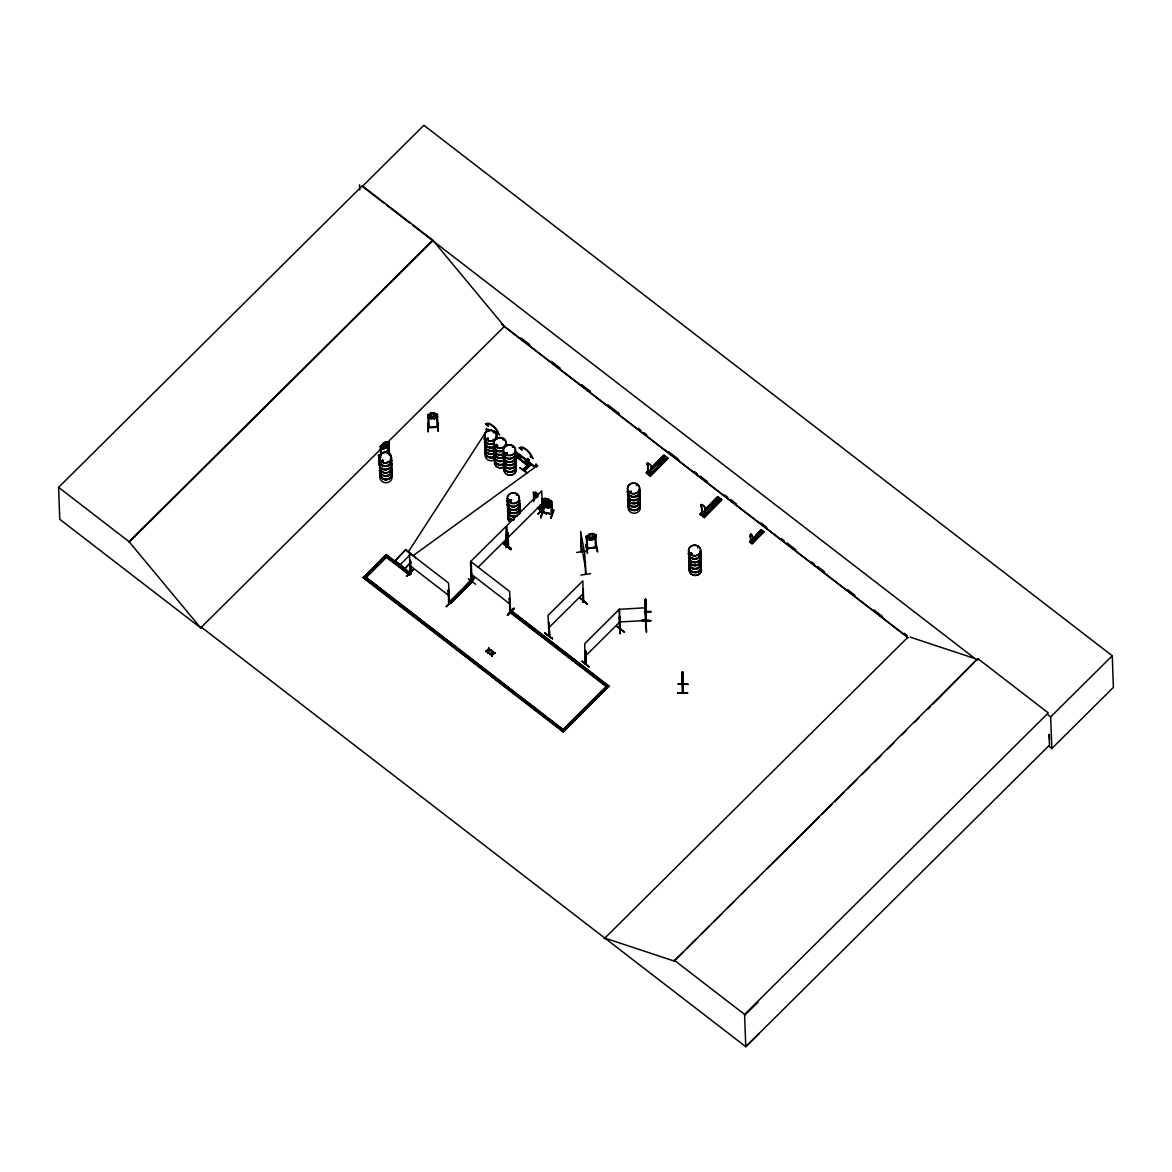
<?xml version="1.0" encoding="UTF-8"?>
<svg xmlns="http://www.w3.org/2000/svg" width="1172" height="1172" viewBox="0 0 1172 1172"><rect width="100%" height="100%" fill="white"/><g stroke="black" fill="none" stroke-linecap="round" stroke-linejoin="round"><path stroke-width="1.5" d="M687.539 692.96L677.724 693.282L687.539 693.033M687.554 693.238L677.738 692.916M620.589 629.657L619.842 630.331L619.241 609.337L645.376 607.77L645.42 599.2L645.933 612.868M645.054 607.858L645.42 599.317M645.127 609.865L645.523 599.214M682.456 673.827L681.987 682.397L682.485 671.746L682.895 685.4L683.32 684.023M682.456 673.754L682.485 678.632M645.332 605.309L645.391 602.232M681.957 679.555L682.368 680.317M410.376 561.08L409.936 560.348L410.903 573.46M386.408 557.315L364.639 578.909L386.394 556.92L409.424 575.056L411.138 573.562L410.596 560.861M449.257 602.994L448.393 589.999L448.642 602.994L470.807 580.389L471.774 581.722M449.579 603.097L448.554 583.041L409.424 552.891L410.097 573.167M449.272 602.921L448.979 602.174M471.935 574.075L472.243 582.001L471.173 581.151M510.699 611.652L509.498 598.438L510.098 611.066M645.289 601.368L645.23 607.199M541.332 510.494C540.614 507.916 539.911 511.871 541.303 509.908M682.324 672.464L682.207 681.533M645.069 605.441L645.201 602.291M650.812 473.796L651.09 468.082A3.267 1.157 44.6 0 0 651.017 465.841A3.267 1.157 44.6 0 0 647.53 463.218A3.267 1.157 44.6 0 0 647.603 465.445L648.336 471.935L650.943 473.649L651.236 467.95A3.267 1.157 44.6 0 0 651.149 465.709A3.267 1.157 44.6 0 0 647.662 463.072A3.267 1.157 44.6 0 0 647.735 465.313L648.468 471.789M704.606 515.24L705.031 509.395A3.267 1.157 44.6 0 0 704.943 507.168A3.267 1.157 44.6 0 0 701.457 504.531A3.267 1.157 44.6 0 0 701.53 506.773L702.277 513.248M640.791 620.34C647.647 622.259 658.781 620.413 642.417 620.149M645.479 600.123L645.86 599.361L646.285 612.868M645.86 599.361L645.347 600.723M645.992 611.989L645.42 620.31M646.314 611.462L645.918 620.486L619.71 621.98M678.222 684.287L688.052 684.14L678.251 683.803M682.441 672.655L682.485 671.878M682.382 671.864L682.294 673.27M682.939 683.979L682.895 685.4M683.232 685.078L682.485 693.033L682.104 675.526M683.364 684.184L682.822 693.048L682.06 679.526M657.99 464.552L657.726 463.277M657.624 463.907L659.426 463.101M713.587 505.073L713.338 505.908M757.112 535.135L757.068 536M757.053 535.912L758.079 536.161L758.269 535.179M381.325 461.109L381.31 460.684M382.878 460.801L381.603 460.874L382.658 460.098M382.805 460.948L382.35 460.186M388.533 454.253L387.097 451M487.098 439.603L486.732 438.475L488.153 438.24M486.644 438.855L488.314 438.401M487.127 439.251C485.53 438.621 489.75 439.397 487.2 438.445M488.255 438.372L488.226 439.412M493.427 432.497L494.203 432.043M494.262 432.864L493.939 432.248M496.401 446.371L496.635 446.547M496.752 446.503L497.529 445.741M497.778 445.975L496.957 446.913L496.02 446.093M503.843 439.544L502.847 439.676L503.872 439.661M505.469 453.652L505.865 452.846M507.037 453.198L505.923 453.667M512.281 447.03L512.955 447.191M513.219 447.308L512.926 446.796M509.41 501.177L509.849 502.129M509.776 500.84L509.791 501.675L509.952 500.796M510.465 501.865L510.904 501.03M516.325 494.672C518.332 494.745 515.446 495.932 516.823 494.525M629.642 491.405L630.082 492.343M631.166 491.405L630.053 491.888M631.356 491.962L631.063 491.112M637.246 485.604L636.425 485.12M637.422 485.237L636.543 484.9M691.246 552.891L691.729 554.166L690.835 553.125M692.418 553.565L691.143 554.312M697.736 547.705L698.219 546.855M698.116 546.87L697.765 547.617M688.037 684.492L678.207 684.023M581.883 551.631L581.766 551.265M585.81 573.474L585.956 574.353L585.854 573.445M527.62 458.34L529.275 460.64M525.613 463.57L525.598 459.673L525.29 463.98L525.598 463.233M515.167 451.586L526.169 459.907M526.331 464.112L515.328 455.791M525.788 459.937L527.122 467.745L526.55 460.684M525.261 463.511L526.023 464.039M488.372 653.39L488.768 650.46L491.097 649.859L488.797 651.251L488.372 653.39L488.226 650.563L485.911 650.724L488.27 650.108L488.695 647.999L488.856 650.812L491.127 650.65M492.181 656.335L492.577 653.405L494.906 652.804L492.606 654.196L492.181 656.335L492.035 653.493L489.72 653.654L492.079 653.038L492.504 650.943M649.127 473.122L649.024 474.66L648.043 473.649L647.999 472.272L649.127 473.122L648.175 473.254L648.585 472.536M647.896 473.81L647.838 472.433C649.361 475.993 647.75 467.936 652.086 474.001L649.713 472.052M702.497 514.611C704.65 512.574 700.519 515.695 703.01 514.171M750.988 533.861L752.19 536.468L752.204 535.091M488.695 647.999L488.299 650.9L485.94 651.515L485.911 650.724M492.533 651.735L492.108 653.83L489.75 654.445L489.72 653.654M487.904 653.024L488.27 650.108M491.713 655.968L492.079 653.038M488.856 650.812L489.163 648.365M494.936 653.595L492.665 653.742L492.973 651.295M645.948 619.739L645.098 606.979L646.182 628.104M682.895 684.096L683.305 685.239M682.412 691.802L682.91 692.96L682.529 692.081M619.197 617.424L620.032 617.029L619.197 617.424L619.842 630.331L619.944 629.261M410.083 572.712L411.123 573.445M509.644 610.788L510.684 611.183L509.864 610.568M581.4 551.719L581.268 539.076M585.927 574.309L585.355 561.285M681.987 682.397L682.324 681.445M472.008 581.898L472.58 580.199L472.184 581.122M507.066 546.533L506.304 534.11L506.114 547.412L507.022 546.943L506.114 547.412L506.011 526.418L471.203 560.978L472.008 582.235L471.188 581.649L470.529 561.329L509.644 591.479L510.479 611.872L509.732 611.315M507.461 533.392L507.784 532.615L507.857 546.108L508.326 545.2M541.83 511.944L542.021 498.642L541.83 511.944L542.812 511.007M549.053 635.561L547.998 615.447L582.821 580.887L583.275 601.998L583.612 600.694M585.429 664.041L586.337 663.176L585.678 664.319L585.546 650.812L585.224 651.588M542.182 499.638L545.214 498.378L548.408 498.935M542.255 502.598L545.273 501.177L546.284 498.774L548.408 501.045L550.108 505.747L546.02 506.026L543.896 504.356L545.332 501.235L547.412 502.466L548.481 501.894L551.602 504.693M551.778 506.7L548.628 507.93L545.463 507.286L542.226 504.561L542.182 502.466L545.302 501.323M542.416 511.065C536.249 534.886 549.741 487.537 541.317 516.134M507.666 545.727L506.919 525.525L541.728 490.951L542.255 501.616L545.434 504.282L546.357 501.719L547.397 501.953L548.555 504.78L547.514 505.322L545.449 504.092L548.599 505.044L551.719 503.652M543.383 504.883L543.427 512.472L552.173 514.025L542.607 512.237L542.27 498.833M542.255 504.473L545.537 507.154M548.555 504.986L545.39 504.326M548.657 507.842L545.493 507.183M542.079 499.609L545.244 498.276L543.793 501.499L547.998 503.623L550.005 502.891L548.335 499.067L551.616 501.352L550.664 501.455L551.353 513.746M551.616 501.748L550.781 501.411M553.477 509.981L550.869 518.332L553.917 510.113M553.521 509.996L550.928 518.112M468.258 578.69L475.7 584.286M503.315 543.867C526.228 561.842 487.845 531.15 511.358 548.628M511.358 548.833L510.684 549.302M545.068 633.114L552.495 638.755L544.79 633.437M545.024 633.188L552.481 638.506M589.12 667.029L581.781 661.155L589.15 666.765M486.673 428.395L485.765 429.582M659.777 463.863L658.225 464.552M711.521 504.736L711.785 506.011M758.313 535.912L757.976 534.974M527.429 461.255L526.096 461.138L526.536 460.157L534.388 466.383L526.536 460.157M620.398 629.261L619.651 630.067M619.885 629.877L620.003 628.822M645.142 602.994L645.743 628.221L645.699 627.284M389.148 454.648L388.752 442.078L387.991 442.474L388.547 453.564M507.227 453.754L505.659 452.846M513.175 446.635L513.102 447.382M690.616 553.506L691.495 552.935M692.066 553.902L691.861 554.107M596.372 546.972L586.733 548.716M586.322 536.219L587.333 536.454L586.322 536.219L586.967 549.243C584.594 547.265 595.728 549.272 596.27 546.987M527.429 473.239L519.826 467.862M383.332 443.265L382.057 447.426L383.991 447.675L387.668 444.613L386.13 441.683L389.06 442.254L389.192 444.335L386.408 447.777L383.464 449.154L380.534 448.583L383.508 449.242M536.058 464.757L536.161 463.907L535.077 465.826M378.351 455.381L380.358 458.369M590.512 534.183L589.589 537.025L590.659 537.64L592.768 536.542L591.582 534.022M428.161 426.857C429.04 428.351 432.556 427.487 437.903 427.238L437.42 414.287L436.702 414.551M428.176 427.326L437.991 426.93M436.907 426.974L437.845 426.447L437.903 427.238M525.832 459.849L526.038 464.464M526.111 460.025L525.115 459.351M536.673 466.06C535.501 469.342 539.662 463.218 536.673 466.06L413.526 555.352M508.458 545.097L507.974 546.049M508.516 545.493L508.047 532.806M542.065 511.812L542.46 510.831M548.672 635.385L549.58 634.96M548.672 635.766L549.404 635.121M549.595 635.429L548.877 622.537L549.111 635.927M583.363 601.529L583.539 600.753M583.788 601.514L583.099 588.564L582.909 601.866M585.399 663.455L586.322 663.249M619.563 629.598L620.296 628.954L619.959 630.272L619.49 609.147L584.682 643.706L585.355 664.114L585.546 650.812M620.501 629.716L619.944 616.692M408.574 551.543L487.347 429.685C490.277 427.633 485.384 433.318 487.347 429.685M649.654 472.316L648.907 473.078M587.699 549.067L587.538 548.203M587.773 549.097L587.743 548.262M595.552 547.441L594.951 534.93L595.918 535.194M472.799 581.048L472.58 575.232M504.019 542.958L503.359 543.852M511.065 549.155L503.594 543.603M659.69 464.097L658.503 464.639M648.336 472.843L649.171 472.77M648.878 472.668L649.581 472.17M702.248 514.347L702.673 514.127M703.083 513.351L702.35 514.2M751.267 541.83C751.809 539.999 750.329 543.061 751.267 541.83L750.519 541.259L750.446 542.299M383.024 461.123L381.354 460.845M382.951 461.387L382.966 460.362M488.314 439.148L486.937 439.397M493.485 432.263L494.086 432.058M497.338 446.429L497.485 446.063M506.817 453.725L506.919 452.905M509.424 501.015L510.479 500.561M510.875 501.484L510.157 501.894M631.298 491.888L630.111 492.24M428.293 431.706L427.927 422.945M380.461 446.576L383.244 443.133L386.13 441.683L380.387 446.283L381.325 446.166L380.548 446.547L380.885 455.586M520.06 467.628L527.488 473.21M428.263 426.857L428.293 427.619M429.23 427.648L428.703 414.639L427.809 415.064M436.541 414.331L437.127 427.355L437.083 426.462M437.947 427.297L436.98 426.505M647.134 473.62L646.578 472.184L648.35 470.382L648.658 471.261M649.127 470.617L646.329 473.019L648.805 470.455M651.09 468.082L663.777 455.278L667.762 457.93L650.05 475.788L649.303 475.217L666.795 457.534L667.806 458.193M649.098 470.485L646.607 473.107M651.398 468.009L664.055 455.146M651.632 468.082L664.099 455.425L646.885 473.429M650.797 469.767L664.553 455.879M651.031 469.84L664.773 455.849M647.53 473.913L663.748 457.461L647.032 473.532M650.577 473.986L665.52 458.779M649.552 475.319L667.044 457.534M667.776 458.076L650.05 475.788L667.483 458.047M704.738 515.109L702.131 513.38L701.53 506.773M700.885 515.05L700.373 513.644L702.145 511.842L702.453 512.721M702.922 512.076L700.167 514.508L702.599 511.915M700.607 514.83L717.85 496.767L704.899 509.542A3.267 1.157 44.6 0 0 704.812 507.3A3.267 1.157 44.6 0 0 701.325 504.663A3.267 1.157 44.6 0 0 701.398 506.905M700.197 514.523L702.892 511.944M705.192 509.468L717.85 496.606L721.864 499.946L704.387 517.658M705.427 509.542L717.85 496.606M703.347 512.486L718.583 497.397L701.076 515.094M703.815 512.838L717.542 498.92M701.838 515.109L701.632 513.878L702.98 515.958L701.794 513.732L702.98 515.958M703.889 512.897L717.63 498.979M704.401 517.658L703.112 516.676L719.315 500.224M720.56 498.964L703.156 516.749L720.853 498.994L721.615 499.653M721.132 499.404L703.815 516.867M752.278 536.38A2.183 0.776 44.6 0 1 752.688 538.3L752.395 542.197L750.754 540.951L750.358 536.542A2.183 0.776 44.6 0 1 750.637 535.135L750.593 534.007M763.88 532.059L763.236 531.487L751.413 543.251L752.234 543.867L763.704 531.707L761.229 529.847L749.728 541.991L750.959 540.585M749.787 541.786L750.944 540.145M749.919 542.153L761.229 529.847M761.873 530.564L750.227 542.387L761.522 530.286M751.399 543.237L763.704 531.795L751.882 543.603M751.765 543.53L763.704 531.707M413.071 569.475L406.552 575.994L413.379 569.709M413.438 569.533L406.918 576.214M449.052 590.498L448.173 590.219M471.027 568.786L471.613 581.458M506.407 547.148L506.553 534.3M539.34 508.15L546.46 513.995M467.657 584.432L474.484 577.957L468.068 584.755M452.758 599.844L446.239 606.583L453.125 600.342M452.832 600.108L446.342 606.627M469.108 583.7L474.484 578.148M506.817 546.225L506.348 547.265M542.739 511.607L542.153 512.076L543.647 511.578M539.076 508.384L546.723 513.761L543.002 510.948M510.157 598.936L509.263 598.658M509.981 610.612L510.626 611.594M513.863 608.283L507.388 614.992M513.922 608.546L507.344 615.022L513.819 608.239M507.74 615.3L514.23 608.781M583.158 602.071L583.348 588.769M580.433 598.072L587.45 604.049L580.052 598.174M587.45 604.049L580.404 598.072M616.838 626.581L624.178 632.221M759.075 1033.66L745.773 1046.699L201.408 627.196L200.793 627.972L59.772 519.299L58.6 487.362L362.295 185.835L432.761 240.143L504.385 326.387L387.859 442.078M383.889 203.049L362.324 186.436L423.898 125.301L1112.243 655.763L1113.4 687.378L1051.826 748.512L1048.925 746.286M201.408 627.196L200.69 627.899L129.052 541.654L432.761 240.143M129.081 542.24L432.776 240.729M200.69 627.899L381.383 448.51M561.827 730.859L606.334 686.265L509.967 612.385L511.212 610.729L609.03 686.103L563.249 731.973L363.217 577.811L386.233 554.561L411.064 573.46M363.217 577.811L386.233 554.561M405.82 549.507L394.788 561.212L405.82 549.507L415.723 557.843M394.759 560.494L400.282 564.552L411.343 553.58M517.204 453.242L520.397 457.183M410.815 562.736L404.662 568.83L410.786 562.003M517.453 457.842L520.529 458.721L520.383 457.08L520.441 458.633M409.424 575.056L410.815 573.797L410.171 573.225M526.096 461.27L526.843 460.889M529.422 459.746L527.429 458.53M523.005 469.767L529.568 463.277M529.89 463.38L523.415 470.075L529.847 463.497M524.221 470.499L530.799 464.068L524.28 470.69M524.631 470.998L531.15 464.508M533.787 501.572L533.436 492.518L534.344 492.826M536.278 497.455L534.622 495.024L535.736 492.313M538.109 494.32L535.663 492.387M478.117 567.233L506.48 539.061M507.388 538.168L542.197 503.608M540.541 506.363L540.482 510.303L540.248 504.78M460.581 590.937L449.066 602.379L450.488 603.477L472.257 581.883M464.42 587.128L470.807 580.389M541.391 510.714L538.138 513.951L544.57 507.168L538.036 513.907L544.951 507.71M450.488 603.477L472.243 581.488M548.467 628.089L583.275 593.53M585.15 656.364L619.959 621.805M548.599 718.436L563.087 729.599L586 706.863M588.534 704.343L601.265 691.714M563.249 731.973L609.03 686.103M604.137 938.816L907.831 637.304L501.513 324.175L504.385 326.387M604.855 938.098L674.164 961.04L977.829 658.605L1048.281 712.913L744.586 1014.425L745.773 1046.699L1049.467 745.187L1049.072 734.434M674.164 961.04L683.217 952.045M687.1 948.192L696.168 939.197M701.354 934.055L709.119 926.334M714.305 921.192L720.765 914.775M727.241 908.344L733.716 901.913M741.495 894.207L745.377 890.339M754.431 881.344L758.328 877.491M767.382 868.496L819.184 817.074M821.762 814.496L832.12 804.212M834.713 801.648L843.781 792.653M847.664 788.785L856.732 779.79M861.903 774.648L869.683 766.942M874.854 761.8L881.329 755.369M887.805 748.937L894.28 742.506M902.044 734.8L905.927 730.947M914.995 721.937L918.877 718.084M927.946 709.089L930.539 706.526M933.117 703.947L977.829 658.605M1051.826 748.512L1050.669 716.898L1112.243 655.763M744.616 1015.348L757.918 1002.309M589.413 534.036L588.007 537.875L590.19 538.754L594.365 536.937L594.307 535.428C587.919 529.876 602.262 538.71 592.695 533.538L589.413 534.036L586.264 536.615L586.337 538.622L589.692 540.087L592.915 539.56M592.856 539.516L596.079 537.069L592.871 539.603L589.677 539.984M711.682 504.663L712.723 504.341M713.118 506.07L712.986 504.282M758.064 536.073L757.185 536.029M620.428 629.642L619.578 629.672M382.555 461.27L382.526 460.157M496.181 445.536L497.089 445.272M496.459 445.756L496.855 445.419A6.124 5.362 -2.1 0 0 495.082 452.758A6.124 5.362 -2.1 0 0 503.564 454.209M507.037 453.842L505.967 454.033M691.509 553.169L691.143 553.902M437.537 416.646L434.446 418.8L437.639 416.661M543.618 512.076L542.812 511.842M543.515 512.428L542.914 499.653M551.323 513.321L552.071 513.849M551.616 501.352L552.085 514.318L542.783 512.281M526.902 466.617L527.766 467.159L527.18 461.49M385.207 442.577L383.449 446.093L386.247 444.686L385.149 442.489M391.844 458.252L387.024 450.81M646.08 628.163L646.08 627.269M658.107 463.043L658.928 462.881M713.118 505.938L712.019 506.011M382.717 461.431L381.838 461.475M505.85 452.7L506.802 452.641M510.758 501.968L509.879 502.026M636.733 485.34L637.216 485.516M581.371 551.265L581.473 552.144L580.653 531.429L584.813 554.034L585.561 574.368M507.901 545.669L507.784 532.615M585.868 544.541L587.494 553.272L585.927 544.526M586.864 548.35L586.952 549.199M488.827 650.02L491.097 649.859M485.94 651.515L488.255 651.354M494.906 652.804L492.636 652.951L492.665 653.742M489.75 654.445L492.064 654.284M428.747 415.02L427.692 415.049L430.944 412.866L434.226 412.778L437.566 414.654L436.702 414.698M427.941 422.916L428.22 431.736M506.582 453.784L505.572 453.857M576.712 552.437L586.41 550.957M590.527 534.271L591.596 534.11M595.874 535.091L594.951 534.93M587.758 548.393L595.288 547.265M595.625 543.076L597.324 551.763M541.039 510.26L537.509 507.623M541.054 510.728L537.509 507.945M703.024 513.468L705.881 515.46L703.508 513.497M619.622 625.233L620.222 633.554M646.138 623.65L646.475 632.25L646.109 623.621M535.765 492.401L533.289 492.504L535.912 498.393M427.883 417.042L431.164 418.785L434.446 418.8M429.245 426.813L436.892 426.652M437.962 422.755L438.167 431.384L438.357 422.74M644.556 611.388L651.09 611.594L644.527 611.857M644.512 611.594L651.061 611.769M682.104 673.885L682.104 678.383L682.163 674.838M506.787 464.053L505.996 463.716M382.658 471.613L381.852 471.159M596.152 543.237L597.72 551.719M646.314 472.99L650.313 475.803L649.991 474.763L667.264 457.886M700.124 514.479L704.108 517.262M749.391 541.742L751.867 543.369M386.086 441.756L389.119 442.327L389.382 454.985M516.632 456.582L518.434 456.948L516.515 453.461M545.244 501.264L548.481 501.894M493.471 432.453L494.496 432.439M910.278 637.158L974.401 658.386M515.636 455.044L516.823 455.469L515.577 453.491M437.976 426.476L437.801 427.326M668.025 458.472L650.592 476.198M410.508 573.02L409.936 560.348M448.964 602.672L448.393 589.999M427.765 417.056L431.164 418.873M763.704 531.81L761.038 529.934L750.27 542.402M758.079 533.143L760.54 534.901M757.024 534.212L759.5 536.073M752.497 542.109L750.842 540.863L750.358 536.542M751.164 541.933L750.417 541.376L751.311 542.753M646.578 472.184L646.885 473.063M700.373 513.644L700.695 514.508M617.073 626.346L624.486 631.957M583.231 601.998L583.861 600.884M503.989 543.193L511.417 548.818M549.653 635.312L548.877 622.537M545.068 632.939L552.495 638.755M386.775 205.276L409.775 223.002M412.647 225.214L977.14 660.246M1047.783 714.671L1050.669 716.898M521.013 337.932L529.685 344.627M551.382 361.342L560.055 368.023M581.752 384.738L590.424 391.433M607.77 404.794L619.343 413.716M638.139 428.205L641.025 430.432M643.926 432.658L646.812 434.885M668.509 451.601L678.632 459.409M694.542 471.657L697.428 473.884M700.314 476.125L707.551 481.692M724.897 495.067L727.797 497.294M730.683 499.521L736.47 503.975M761.053 522.917L766.84 527.385M781.299 538.519L784.185 540.761M787.086 542.988L795.759 549.668M811.669 561.93L814.555 564.157M817.455 566.384L824.678 571.951M847.81 589.78L855.047 595.361M873.843 609.85L882.516 616.531M904.213 633.246L907.099 635.473M503.564 326.006L908.227 637.861M515.387 451.381A6.094 5.333 -2.1 0 1 505.381 454.37A6.094 5.333 -2.1 0 1 507.505 445.316A6.094 5.333 -2.1 0 1 515.387 451.381L526.155 459.57M515.182 452.011L525.876 460.244M526.375 460.86L534.11 466.617M518.229 457.637L526.316 463.79M515.343 456.23L526.038 464.508M537.421 497.338L535.809 495.331L536.571 493.266L538.182 496.298M537.728 507.403L540.585 509.6M470.998 573.972L510.113 604.137M609.044 686.499L511.212 610.729M509.952 611.989L607.77 687.759M405.834 550.239L408.662 552.408M409.892 565.534L449.008 595.684M449.052 601.983L450.473 603.082M386.247 554.957L410.698 573.797M409.409 574.661L384.973 556.217M515.255 692.74L365.898 577.254L563.087 729.599M518.141 694.967L545.698 716.195M363.203 577.415L563.234 731.577M674.12 960.117L744.586 1014.425M58.6 487.362L129.052 541.654M682.851 691.729L682.397 692.52M400.282 564.552L404.633 568.112M509.747 611.432L509.498 598.438M383.332 443.25L386.408 447.777L389.045 444.291M380.285 458.149L378.395 455.132L379.889 458.604M590.585 573.65L580.902 575.086M581.122 544.086L585.282 566.691M471.877 581.385L472.331 575.042M619.622 624.969L620.222 633.818M1049.336 734.492L1049.526 739.708M761.727 533.7L759.266 531.956M758.313 537.157L755.837 535.414M753.054 542.167L750.754 540.014M719.784 501.191L716.077 498.554M718.597 502.392L714.905 499.755M702.145 511.842L702.175 512.662M682.822 671.893L683.247 685.415M664.802 460.933L661.096 458.311M648.35 470.382L648.38 471.203M595.816 534.798L596.255 547.851M587.128 536.337L587.641 549.141M585.81 651.002L586.278 663.777M551.529 501.645L551.865 514.347M540.907 505.293L540.966 510.728M533.934 492.87L534.388 500.268M533.685 492.313L533.949 499.536M526.829 461.709L526.975 467.701M494.467 652.452L494.496 653.244M492.577 653.405L492.606 654.196M490.658 649.522L490.687 650.313M490.16 654.005L490.189 654.796M488.768 650.46L488.797 651.251M486.351 651.061L486.38 651.852M428.366 426.769L428.395 427.707L427.824 414.668M388.122 446.078L388.386 453.315M381.149 445.902L381.486 454.941M380.387 446.283L380.71 455.322M359.584 184.78L359.775 189.996M700.021 554.107A6.212 5.435 -2.1 0 1 695.201 562.575A6.212 5.435 -2.1 0 1 689.283 554.752M699.948 554.356A6.109 5.347 -2.1 0 1 695.201 562.692A6.109 5.347 -2.1 0 1 689.37 554.986M700.548 551.675A6.094 5.333 -2.1 0 1 690.542 554.664A6.094 5.333 -2.1 0 1 692.681 545.595A6.094 5.333 -2.1 0 1 700.548 551.675A6.212 5.435 -2.1 0 1 695.055 558.898A6.212 5.435 -2.1 0 1 688.623 552.422M699.933 553.77A6.124 5.362 -2.1 0 1 695.172 562.12A6.124 5.362 -2.1 0 1 689.341 554.4M700.021 553.931A6.212 5.435 -2.1 0 1 695.186 562.384A6.212 5.435 -2.1 0 1 689.283 554.576M700.519 552.115A6.124 5.362 -2.1 0 1 695.069 559.205A6.124 5.362 -2.1 0 1 688.711 552.818M700.49 551.543A6.109 5.347 -2.1 0 1 695.04 558.619A6.109 5.347 -2.1 0 1 688.711 552.246M700.592 551.895A6.212 5.435 -2.1 0 1 695.069 559.073A6.212 5.435 -2.1 0 1 688.623 552.613M700.387 564.054A6.212 5.435 -2.1 0 1 695.553 572.522A6.212 5.435 -2.1 0 1 689.649 564.699M700.314 564.303A6.109 5.347 -2.1 0 1 695.567 572.639A6.109 5.347 -2.1 0 1 689.737 564.933M700.387 567.043A6.094 5.333 -2.1 0 1 695.655 575.335A6.094 5.333 -2.1 0 1 689.869 567.673M700.05 557.623A6.094 5.333 -2.1 0 1 695.318 565.915A6.094 5.333 -2.1 0 1 689.517 558.238M700.417 567.233A6.109 5.347 -2.1 0 1 695.67 575.569A6.109 5.347 -2.1 0 1 689.854 567.863M700.255 560.568A6.212 5.435 -2.1 0 1 695.436 569.021A6.212 5.435 -2.1 0 1 689.517 561.212M700.299 563.717A6.124 5.362 -2.1 0 1 695.538 572.068A6.124 5.362 -2.1 0 1 689.707 564.347M700.197 560.817A6.124 5.362 -2.1 0 1 695.436 569.153A6.124 5.362 -2.1 0 1 689.605 561.447M700.255 560.392A6.212 5.435 -2.1 0 1 695.421 568.845A6.212 5.435 -2.1 0 1 689.517 561.022M700.167 560.231A6.109 5.347 -2.1 0 1 695.406 568.567A6.109 5.347 -2.1 0 1 689.59 560.861M638.989 492.035A6.212 5.435 -2.1 0 1 634.155 500.503A6.212 5.435 -2.1 0 1 628.251 492.68M639.604 493.544A6.109 5.347 -2.1 0 1 633.363 500.62A6.109 5.347 -2.1 0 1 628.338 492.914M638.989 495.024A6.094 5.333 -2.1 0 1 634.257 503.315A6.094 5.333 -2.1 0 1 628.456 495.653M639.516 489.603A6.094 5.333 -2.1 0 1 629.51 492.592A6.094 5.333 -2.1 0 1 631.635 483.523A6.094 5.333 -2.1 0 1 639.516 489.603A6.212 5.435 -2.1 0 1 634.023 496.825A6.212 5.435 -2.1 0 1 627.577 490.35M639.018 495.214A6.109 5.347 -2.1 0 1 634.272 503.55A6.109 5.347 -2.1 0 1 628.441 495.844M639.59 492.958A6.124 5.362 -2.1 0 1 633.334 500.048A6.124 5.362 -2.1 0 1 628.309 492.328M638.974 491.859A6.212 5.435 -2.1 0 1 634.155 500.312A6.212 5.435 -2.1 0 1 628.236 492.504M639.487 490.043A6.124 5.362 -2.1 0 1 634.037 497.133A6.124 5.362 -2.1 0 1 627.679 490.746M639.458 489.471A6.109 5.347 -2.1 0 1 634.008 496.532A6.109 5.347 -2.1 0 1 627.665 490.174M639.56 489.823A6.212 5.435 -2.1 0 1 634.023 497.001A6.212 5.435 -2.1 0 1 627.591 490.541M639.355 501.982A6.212 5.435 -2.1 0 1 634.521 510.45A6.212 5.435 -2.1 0 1 628.617 502.627M639.267 502.231A6.109 5.347 -2.1 0 1 634.521 510.567A6.109 5.347 -2.1 0 1 628.705 502.861M639.355 504.971A6.094 5.333 -2.1 0 1 634.623 513.263A6.094 5.333 -2.1 0 1 628.822 505.601M639.004 495.551A6.094 5.333 -2.1 0 1 634.272 503.828A6.094 5.333 -2.1 0 1 628.485 496.166M639.223 498.496A6.212 5.435 -2.1 0 1 634.389 506.949A6.212 5.435 -2.1 0 1 628.485 499.14M639.267 501.645A6.124 5.362 -2.1 0 1 634.506 509.981A6.124 5.362 -2.1 0 1 628.675 502.275M639.15 498.745A6.124 5.362 -2.1 0 1 634.389 507.08A6.124 5.362 -2.1 0 1 628.573 499.375M639.341 501.806A6.212 5.435 -2.1 0 1 634.521 510.26A6.212 5.435 -2.1 0 1 628.602 502.451M639.209 498.32A6.212 5.435 -2.1 0 1 634.389 506.773A6.212 5.435 -2.1 0 1 628.47 498.95M639.121 498.159A6.109 5.347 -2.1 0 1 634.374 506.48A6.109 5.347 -2.1 0 1 628.558 498.789M518.698 502.07A6.124 5.362 -2.1 0 1 513.937 510.406A6.124 5.362 -2.1 0 1 508.106 502.7M509 501.528A6.124 5.362 -2.1 0 1 511.651 499.975M518.757 501.821A6.212 5.435 -2.1 0 1 513.937 510.274A6.212 5.435 -2.1 0 1 508.018 502.466M508.926 501.279A6.212 5.435 -2.1 0 1 511.622 499.712M518.757 504.81A6.094 5.333 -2.1 0 1 514.039 513.102A6.094 5.333 -2.1 0 1 508.238 505.44M518.8 504.986A6.124 5.362 -2.1 0 1 514.039 513.336A6.124 5.362 -2.1 0 1 508.209 505.615M518.625 498.334A6.212 5.435 -2.1 0 1 513.805 506.787A6.212 5.435 -2.1 0 1 507.886 498.964M518.669 501.484A6.124 5.362 -2.1 0 1 513.907 509.82A6.124 5.362 -2.1 0 1 508.077 502.114M510.186 500.019A6.124 5.362 -2.1 0 0 508.985 500.942A6.212 5.435 -2.1 0 1 510.157 500.166M518.566 498.569A6.124 5.362 -2.1 0 1 513.805 506.919A6.124 5.362 -2.1 0 1 507.974 499.199M518.757 501.645A6.212 5.435 -2.1 0 1 513.922 510.098A6.212 5.435 -2.1 0 1 508.018 502.275M518.551 497.983A6.124 5.362 -2.1 0 1 513.79 506.333A6.124 5.362 -2.1 0 1 507.959 498.613M519.767 507.93A6.094 5.333 -2.1 0 1 512.472 513.526A6.094 5.333 -2.1 0 1 508.252 505.952M518.786 505.322A6.094 5.333 -2.1 0 1 519.474 506.568M509.996 521.745A6.094 5.333 -2.1 0 1 508.077 516.706M519.709 509.542A6.212 5.435 -2.1 0 1 519.357 513.702M517.218 515.827A6.212 5.435 -2.1 0 1 509.673 515.402A6.212 5.435 -2.1 0 1 508.252 508.912M519.694 509.366A6.212 5.435 -2.1 0 1 519.357 513.526M517.218 515.651A6.212 5.435 -2.1 0 1 509.673 515.226A6.212 5.435 -2.1 0 1 508.252 508.736M519.606 509.19A6.124 5.362 -2.1 0 1 513.351 516.281A6.124 5.362 -2.1 0 1 508.326 508.56M519.635 509.776A6.124 5.362 -2.1 0 1 519.284 513.878M515.739 516.588A6.124 5.362 -2.1 0 1 507.813 510.479M512.706 520.265A6.124 5.362 -2.1 0 1 507.945 513.966M512.677 520.134A6.212 5.435 -2.1 0 1 507.857 513.746M512.677 519.958A6.212 5.435 -2.1 0 1 507.842 513.57M514.274 519.767A6.124 5.362 -2.1 0 1 507.916 513.38M509.981 521.965A6.124 5.362 -2.1 0 1 508.047 516.896M390.716 461.27A6.212 5.435 -2.1 0 1 385.881 469.738A6.212 5.435 -2.1 0 1 379.977 461.915M390.642 461.519A6.124 5.362 -2.1 0 1 385.881 469.869A6.124 5.362 -2.1 0 1 380.05 462.149M390.759 464.434A6.124 5.362 -2.1 0 1 385.998 472.785A6.124 5.362 -2.1 0 1 380.168 465.064M390.584 457.783A6.212 5.435 -2.1 0 1 389.25 465.05A6.212 5.435 -2.1 0 1 380.885 464.595A6.212 5.435 -2.1 0 1 380.753 457.241M390.628 460.933A6.124 5.362 -2.1 0 1 385.866 469.283A6.124 5.362 -2.1 0 1 380.036 461.563A6.212 5.435 -2.1 0 0 385.881 469.562A6.212 5.435 -2.1 0 0 390.701 461.094M390.525 458.032A6.124 5.362 -2.1 0 1 385.764 466.368A6.124 5.362 -2.1 0 1 379.933 458.662M390.584 457.607A6.212 5.435 -2.1 0 1 389.236 464.874A6.212 5.435 -2.1 0 1 380.871 464.405A6.212 5.435 -2.1 0 1 380.753 457.065M391.199 458.706A6.124 5.362 -2.1 0 1 384.943 465.797A6.124 5.362 -2.1 0 1 379.904 458.076M391.082 471.217A6.212 5.435 -2.1 0 1 386.247 479.685A6.212 5.435 -2.1 0 1 380.343 471.862M391.008 471.466A6.124 5.362 -2.1 0 1 386.247 479.817A6.124 5.362 -2.1 0 1 380.417 472.096M391.814 475.642A6.124 5.362 -2.1 0 1 385.559 482.732A6.124 5.362 -2.1 0 1 380.534 475.026M390.73 464.786A6.094 5.333 -2.1 0 1 385.998 473.078A6.094 5.333 -2.1 0 1 380.211 465.416M390.95 467.731A6.212 5.435 -2.1 0 1 386.115 476.198A6.212 5.435 -2.1 0 1 380.211 468.375M390.994 470.88A6.124 5.362 -2.1 0 1 386.233 479.231A6.124 5.362 -2.1 0 1 380.402 471.51M390.891 467.98A6.124 5.362 -2.1 0 1 386.13 476.315A6.124 5.362 -2.1 0 1 380.299 468.61M391.067 471.041A6.212 5.435 -2.1 0 1 386.247 479.509A6.212 5.435 -2.1 0 1 380.329 471.686M390.935 467.555A6.212 5.435 -2.1 0 1 386.115 476.008A6.212 5.435 -2.1 0 1 380.197 468.199M390.862 467.394A6.124 5.362 -2.1 0 1 386.101 475.744A6.124 5.362 -2.1 0 1 380.27 468.024M514.845 453.828A6.212 5.435 -2.1 0 1 510.025 462.281A6.212 5.435 -2.1 0 1 504.107 454.472M514.786 454.077A6.124 5.362 -2.1 0 1 510.025 462.413A6.124 5.362 -2.1 0 1 504.194 454.707M514.86 456.816A6.094 5.333 -2.1 0 1 510.128 465.108A6.094 5.333 -2.1 0 1 504.326 457.446M514.889 456.992A6.124 5.362 -2.1 0 1 510.128 465.343A6.124 5.362 -2.1 0 1 504.297 457.622M514.772 453.491A6.124 5.362 -2.1 0 1 510.01 461.827A6.124 5.362 -2.1 0 1 504.18 454.121M515.358 451.835A6.124 5.362 -2.1 0 1 509.893 458.926A6.124 5.362 -2.1 0 1 503.535 452.538M515.328 451.249A6.124 5.362 -2.1 0 1 509.879 458.34A6.124 5.362 -2.1 0 1 503.521 451.953M515.431 451.601A6.212 5.435 -2.1 0 1 509.893 458.794A6.212 5.435 -2.1 0 1 503.447 452.319M515.211 463.775A6.212 5.435 -2.1 0 1 510.391 472.228A6.124 5.362 -2.1 0 1 504.561 464.654M504.473 464.42A6.212 5.435 -2.1 0 0 510.391 472.228A6.124 5.362 -2.1 0 0 515.153 464.024M515.226 466.764A6.094 5.333 -2.1 0 1 510.494 475.056A6.094 5.333 -2.1 0 1 504.693 467.394M514.874 457.329A6.094 5.333 -2.1 0 1 510.142 465.621A6.094 5.333 -2.1 0 1 504.341 457.959M515.255 466.954A6.124 5.362 -2.1 0 1 510.494 475.29A6.124 5.362 -2.1 0 1 504.663 467.584M515.079 460.288A6.212 5.435 -2.1 0 1 510.26 468.741A6.124 5.362 -2.1 0 1 504.429 461.153M504.356 460.918A6.212 5.435 -2.1 0 0 510.26 468.741A6.124 5.362 -2.1 0 0 515.021 460.523M515.123 463.438A6.124 5.362 -2.1 0 1 510.362 471.774A6.124 5.362 -2.1 0 1 504.531 464.068M515.006 459.937A6.124 5.362 -2.1 0 1 510.245 468.287A6.124 5.362 -2.1 0 1 504.414 460.581M504.824 453.139A6.212 5.435 -2.1 0 1 496.694 454.091A6.212 5.435 -2.1 0 1 494.643 447.162M496.767 445.038A6.212 5.435 -2.1 0 0 495.551 445.975A6.212 5.435 -2.1 0 0 496.357 444.73M504.839 455.996A6.094 5.333 -2.1 0 1 496.869 456.919A6.094 5.333 -2.1 0 1 494.848 450.136A6.138 5.377 -2.1 0 0 496.855 457.051A6.124 5.362 -2.1 0 0 504.883 456.216A6.138 5.377 -2.1 0 1 496.855 457.051A6.124 5.362 -2.1 0 1 494.833 450.326M504.751 452.7A6.124 5.362 -2.1 0 1 496.738 453.637A6.124 5.362 -2.1 0 1 494.701 446.81M496.811 444.715A6.124 5.362 -2.1 0 0 495.595 445.653A6.212 5.435 -2.1 0 0 496.357 444.54M494.071 445.243A6.124 5.362 -2.1 0 0 496.62 450.737A6.124 5.362 -2.1 0 0 503.433 450.722A6.212 5.435 -2.1 0 1 496.576 450.59A6.212 5.435 -2.1 0 1 493.969 445.023M505.879 444.54A6.124 5.362 -2.1 0 1 506.187 445.902M503.403 450.136A6.124 5.362 -2.1 0 1 496.606 450.151A6.124 5.362 -2.1 0 1 494.042 444.657M505.865 443.954A6.124 5.362 -2.1 0 1 506.158 445.316M505.952 444.305A6.212 5.435 -2.1 0 1 506.26 445.697M503.96 464.024A6.212 5.435 -2.1 0 1 496.43 463.599A6.212 5.435 -2.1 0 1 494.994 457.109M505.132 463.233A6.124 5.362 -2.1 0 1 497.118 464.171A6.124 5.362 -2.1 0 1 495.082 457.344M504.004 466.852A6.094 5.333 -2.1 0 1 496.606 466.456A6.094 5.333 -2.1 0 1 495.214 460.083M504.854 456.509A6.094 5.333 -2.1 0 1 496.899 457.446A6.094 5.333 -2.1 0 1 494.877 450.663M504.033 467.086A6.124 5.362 -2.1 0 1 496.591 466.676A6.124 5.362 -2.1 0 1 495.185 460.274M505.059 459.585A6.212 5.435 -2.1 0 1 496.943 460.537A6.212 5.435 -2.1 0 1 494.877 453.623M505.117 462.647A6.124 5.362 -2.1 0 1 497.104 463.585A6.124 5.362 -2.1 0 1 495.067 456.758M505 459.746A6.124 5.362 -2.1 0 1 496.987 460.684A6.124 5.362 -2.1 0 1 494.95 453.857M504.986 459.16A6.124 5.362 -2.1 0 1 496.972 460.098A6.124 5.362 -2.1 0 1 494.936 453.271M494.232 446.854A6.212 5.435 -2.1 0 1 486.688 446.429A6.212 5.435 -2.1 0 1 485.267 439.94M496.298 444.891A6.124 5.362 -2.1 0 1 495.39 446.063M494.188 446.986A6.124 5.362 -2.1 0 1 486.746 446.576A6.124 5.362 -2.1 0 1 485.34 440.174M495.463 448.759A6.094 5.333 -2.1 0 1 487.508 449.696A6.094 5.333 -2.1 0 1 485.486 442.913M496.547 436.863A6.094 5.347 -2.1 0 1 486.527 439.866A6.094 5.347 -2.1 0 1 488.651 430.783A6.094 5.347 -2.1 0 1 496.547 436.863A6.212 5.435 -2.1 0 1 496.884 438.299M495.507 448.993A6.124 5.362 -2.1 0 1 487.493 449.931A6.124 5.362 -2.1 0 1 485.457 443.104M496.269 444.305A6.124 5.362 -2.1 0 1 495.375 445.477M494.159 446.4A6.124 5.362 -2.1 0 1 486.732 445.99A6.124 5.362 -2.1 0 1 485.325 439.588M494.218 446.664A6.212 5.435 -2.1 0 1 486.673 446.254A6.212 5.435 -2.1 0 1 485.252 439.764M494.057 443.499A6.124 5.362 -2.1 0 1 487.259 443.514A6.124 5.362 -2.1 0 1 484.695 438.02M496.503 437.303A6.124 5.362 -2.1 0 1 496.811 438.68M494.042 442.913A6.124 5.362 -2.1 0 1 487.23 442.928A6.124 5.362 -2.1 0 1 484.666 437.434M496.488 436.717A6.124 5.362 -2.1 0 1 496.664 439.5M494.101 443.353A6.212 5.435 -2.1 0 1 487.2 443.368A6.212 5.435 -2.1 0 1 484.607 437.801M496.576 437.083A6.212 5.435 -2.1 0 1 496.884 438.475M494.086 443.177A6.212 5.435 -2.1 0 1 487.186 443.192A6.212 5.435 -2.1 0 1 484.593 437.61M494.584 456.802A6.212 5.435 -2.1 0 1 487.054 456.377A6.212 5.435 -2.1 0 1 485.633 449.887M494.555 456.933A6.124 5.362 -2.1 0 1 487.113 456.523A6.124 5.362 -2.1 0 1 485.706 450.121M494.657 459.863A6.124 5.362 -2.1 0 1 487.215 459.453A6.124 5.362 -2.1 0 1 485.823 453.051M495.492 449.286A6.094 5.333 -2.1 0 1 487.523 450.224A6.094 5.333 -2.1 0 1 485.501 443.441M494.467 453.3A6.212 5.435 -2.1 0 1 486.922 452.89A6.212 5.435 -2.1 0 1 485.501 446.4M495.741 455.425A6.124 5.362 -2.1 0 1 487.728 456.362A6.124 5.362 -2.1 0 1 485.691 449.535M495.639 452.524A6.124 5.362 -2.1 0 1 487.611 453.461A6.124 5.362 -2.1 0 1 485.589 446.635M494.584 456.611A6.212 5.435 -2.1 0 1 487.039 456.201A6.212 5.435 -2.1 0 1 485.618 449.711M495.683 452.187A6.212 5.435 -2.1 0 1 487.552 453.139A6.212 5.435 -2.1 0 1 485.486 446.224M495.61 451.938A6.124 5.362 -2.1 0 1 487.596 452.875A6.124 5.362 -2.1 0 1 485.56 446.049M650.592 620.662L642.417 620.486L650.592 620.677M645.611 627.342L645.743 628.177L645.699 627.328M544.541 502.48L546.269 504.37L544.584 505.542L546.811 504.766L549.141 506.568L547.368 504.605L548.965 503.462L546.841 504.194L544.687 502.48M432.014 413.189L431.062 415.826L433.215 416.514L434.255 414.815L432.014 413.189M430.944 412.969L429.465 416.5L431.677 417.613L435.896 416.25L434.167 412.837L430.944 412.969M721.293 499.506L703.845 517.248L721.293 499.506M488.387 426.081L485.413 423.795L486.439 424.586A8.248 2.886 45.2 0 1 492.445 425.348A8.248 2.886 45.2 0 1 498.759 434.08L499.785 434.871L496.62 432.439L497.646 433.215A6.886 2.417 45.2 0 0 492.372 425.919A6.886 2.417 45.2 0 0 487.347 425.29L488.387 426.081M521.95 449.902L518.976 447.601L520.002 448.393A8.248 2.886 45.2 0 1 526.023 449.154A8.248 2.886 45.2 0 1 532.322 457.9L533.348 458.677L530.183 456.245L531.209 457.036A6.886 2.417 45.2 0 0 525.935 449.74A6.886 2.417 45.2 0 0 520.925 449.096L521.95 449.902M665.989 459.732L662.283 456.933L665.989 459.732M762.518 532.894L760.042 531.033L762.518 532.894M663.03 462.735L659.323 459.937L663.03 462.735M716.825 504.18L713.118 501.396L716.825 504.18M661.447 464.317L657.741 461.534L661.462 464.493M715.242 505.777L711.536 502.993L715.242 505.777M659.675 466.119L655.968 463.321L659.675 466.119M713.47 507.579L709.763 504.78L713.47 507.579M690.513 554.371A6.109 5.347 -2.1 0 0 700.563 551.367A6.109 5.347 -2.1 0 0 692.667 545.273A6.109 5.347 -2.1 0 0 690.513 554.371M695.289 565.387A6.094 5.333 -2.1 0 0 700.021 557.096A6.094 5.347 -2.1 0 1 695.289 565.402A6.094 5.347 -2.1 0 1 689.488 557.711A6.094 5.333 -2.1 0 0 695.289 565.387M629.481 492.299A6.109 5.347 -2.1 0 0 639.531 489.295A6.109 5.347 -2.1 0 0 631.62 483.201A6.109 5.347 -2.1 0 0 629.481 492.299M509.249 502.114A6.124 5.362 -2.1 0 0 519.313 499.096A6.124 5.362 -2.1 0 0 511.388 492.987A6.124 5.362 -2.1 0 0 509.249 502.114M509.293 502.363A6.094 5.333 -2.1 0 0 519.299 499.375A6.094 5.333 -2.1 0 0 511.417 493.309A6.094 5.333 -2.1 0 0 509.293 502.363M381.208 461.548A6.124 5.362 -2.1 0 0 391.272 458.545A6.124 5.362 -2.1 0 0 383.347 452.436A6.124 5.362 -2.1 0 0 381.208 461.548M381.208 461.563A6.124 5.362 -2.1 0 0 391.272 458.56A6.124 5.362 -2.1 0 0 383.347 452.451A6.124 5.362 -2.1 0 0 381.208 461.563M381.237 461.841A6.094 5.347 -2.1 0 0 391.258 458.838A6.094 5.347 -2.1 0 0 383.361 452.758A6.094 5.347 -2.1 0 0 381.237 461.841M505.337 454.121A6.124 5.362 -2.1 0 0 515.416 451.103A6.124 5.362 -2.1 0 0 507.491 444.994A6.124 5.362 -2.1 0 0 505.337 454.121M495.859 446.81A6.124 5.362 -2.1 0 0 505.938 443.807A6.124 5.362 -2.1 0 0 498.012 437.698A6.124 5.362 -2.1 0 0 495.859 446.81M495.903 447.074A6.094 5.333 -2.1 0 0 505.908 444.085A6.094 5.333 -2.1 0 0 498.027 438.006A6.094 5.333 -2.1 0 0 495.903 447.074M486.497 439.573A6.124 5.362 -2.1 0 0 496.562 436.57A6.124 5.362 -2.1 0 0 488.636 430.461A6.124 5.362 -2.1 0 0 486.497 439.573A6.124 5.362 -2.1 0 0 496.562 436.585A6.124 5.362 -2.1 0 0 488.636 430.476A6.124 5.362 -2.1 0 0 486.497 439.588"/></g></svg>
